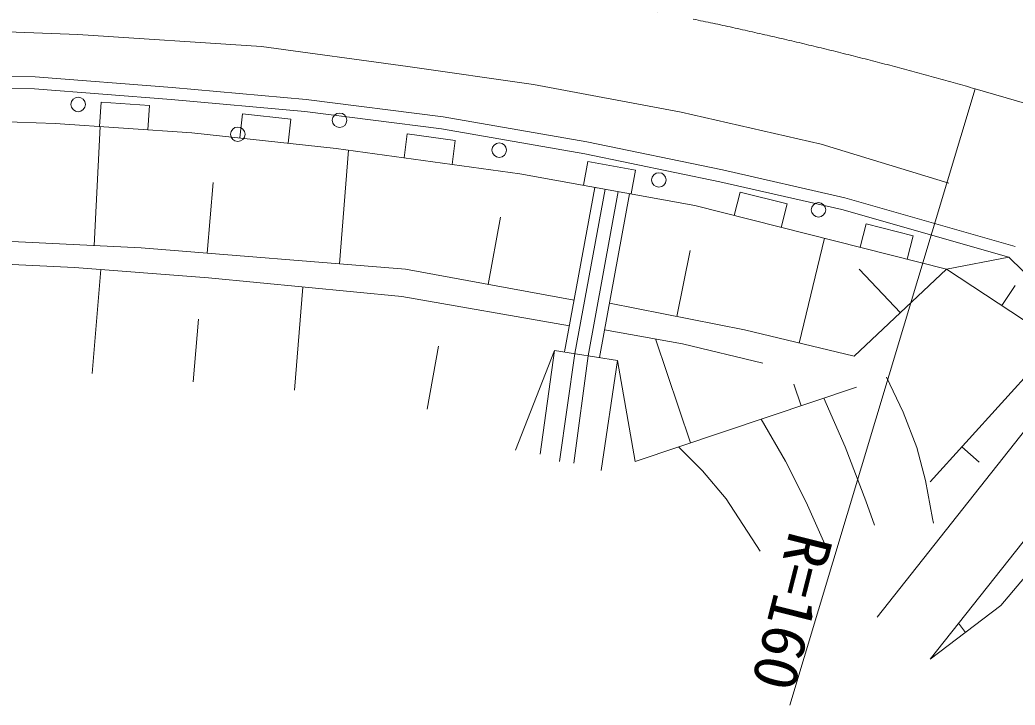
# Model space of a CAD drawing. Units: millimetres, scale not verified. Extents: x 40000 to 680000, y 20000 to 380000.
# Drawn here: x 183026 to 224130, y 267972 to 296296 of the extents above; entities that cross this region are included whole.
import ezdxf
from ezdxf.enums import TextEntityAlignment as Align

# ---------------------------------------------------------------- set-up
doc = ezdxf.new("R2010")
doc.units = ezdxf.units.MM
doc.header["$LTSCALE"] = 1000
doc.linetypes.add('CHAIN', pattern=[18.5, 12, -1.5, 3.5, -1.5])
for name, color, linetype, lineweight in [('M-BGD', 7, 'Continuous', 13), ('M-BMK', 2, 'CHAIN', 13), ('M-STR-HTXT', 7, 'Continuous', 13), ('M-STR-STRC', 7, 'Continuous', 13)]:
    doc.layers.add(name, color=color, linetype=linetype, lineweight=lineweight)
doc.styles.add('ＭＳ ゴシック', font='')
doc.styles.get('ＭＳ ゴシック').set_extended_font_data('MS Gothic')

msp = doc.modelspace()

# ---------------------------------------------------------------- linework, layer by layer
at = {"layer": 'M-BGD'}
for p, q in [((177223, 294050), (183655, 293940)), ((183655, 293940), (189315, 293501)), ((177225, 293550), (183631, 293441)), ((177225, 293550), (183631, 293441)), ((189315, 293501), (194854, 293007)), ((183631, 293441), (189271, 293003)), ((183631, 293441), (189271, 293003)), ((186377, 292891), (186309, 291893)), ((188372, 292755), (186377, 292891)), ((188304, 291758), (188372, 292755)), ((189271, 293003), (194800, 292510)), ((189271, 293003), (194800, 292510)), ((194854, 293007), (200514, 292293)), ((192226, 292409), (192116, 291415)), ((194214, 292190), (192226, 292409)), ((194800, 292510), (200440, 291798)), ((194800, 292510), (200440, 291798)), ((200514, 292293), (206447, 291249)), ((184487, 292017), (177807, 292236)), ((190126, 291634), (184487, 292017)), ((186096, 286966), (186339, 291891)), ((194104, 291196), (194214, 292190)), ((196094, 290977), (190126, 291634)), ((199027, 291583), (198891, 290593)), ((201009, 291311), (199027, 291583)), ((200440, 291798), (206353, 290758)), ((200440, 291798), (206353, 290758)), ((200873, 290321), (201009, 291311)), ((206447, 291249), (212044, 290097)), ((203670, 289937), (196094, 290977)), ((196220, 286213), (196597, 290908)), ((206353, 290758), (211938, 289608)), ((206353, 290758), (211938, 289608)), ((206479, 290442), (206300, 289458)), ((208446, 290085), (206479, 290442)), ((210897, 288623), (203670, 289937)), ((208268, 289101), (208446, 290085)), ((212044, 290097), (217099, 288943)), ((190766, 286651), (191001, 289573)), ((211938, 289608), (216975, 288458)), ((211938, 289608), (216975, 288458)), ((206769, 289373), (205525, 282570)), ((207192, 289296), (205949, 282501)), ((207736, 289197), (206495, 282412)), ((206841, 289360), (206769, 289373)), ((208199, 289113), (206959, 282336)), ((212773, 289180), (212528, 288210)), ((214712, 288690), (212773, 289180)), ((221300, 285994), (210897, 288623)), ((214467, 287721), (214712, 288690)), ((217099, 288943), (224132, 286933)), ((202369, 285365), (202880, 288145)), ((216975, 288458), (223873, 286487)), ((216975, 288458), (223873, 286487)), ((217975, 287866), (217730, 286896)), ((219914, 287376), (217975, 287866)), ((219669, 286407), (219914, 287376)), ((188039, 286871), (180265, 287254)), ((215217, 282935), (216255, 287269)), ((198947, 285994), (188039, 286871)), ((210160, 284036), (210705, 286762)), ((179042, 286342), (185284, 286068)), ((223873, 286487), (221300, 285994)), ((223873, 286487), (227374, 283064)), ((185284, 286068), (190814, 285630)), ((186005, 281679), (186362, 285982)), ((205917, 284712), (198947, 285994)), ((221300, 285994), (217486, 282391)), ((219393, 284193), (217693, 285992)), ((225852, 282983), (221300, 285994)), ((190814, 285630), (198807, 284863)), ((223576, 284489), (224128, 285323)), ((194363, 280985), (194718, 285255)), ((198807, 284863), (205723, 283656)), ((212948, 283478), (207372, 284593)), ((190184, 281332), (190399, 283923)), ((207168, 283481), (210396, 282911)), ((217486, 282391), (212948, 283478)), ((199848, 280209), (200309, 282812)), ((210721, 278810), (209277, 283109)), ((210396, 282911), (213704, 282108)), ((220627, 277208), (225852, 282983)), ((205110, 282637), (203494, 278515)), ((204511, 278350), (205110, 282637)), ((205110, 282637), (207712, 282214)), ((205949, 282501), (205314, 278042)), ((206495, 282412), (205905, 277971)), ((218429, 271602), (227227, 282749)), ((207039, 277664), (207712, 282214)), ((207712, 282214), (208434, 278042)), ((215294, 280347), (214995, 281235)), ((217580, 281115), (208434, 278042)), ((220627, 269867), (229425, 281014)), ((229537, 279243), (223542, 272093)), ((221933, 278652), (222645, 278008)), ((223542, 272093), (220627, 269867)), ((222084, 270980), (221799, 271353))]:
    msp.add_line(p, q, dxfattribs=at)
for points in [[(218815, 281531), (219507, 280082), (220075, 278614), (220427, 277263), (220725, 275685), (220757, 275497)], [(216225, 280660), (217105, 278643), (217961, 276417), (218319, 275414)], [(213648, 279794), (214642, 278058), (215497, 276362), (216376, 274381)], [(210229, 278645), (211219, 277651), (212199, 276505), (213607, 274340)]]:
    msp.add_lwpolyline(points, dxfattribs=at)
for centre in [(185432, 292801), (196229, 292146), (192026, 291567), (202822, 290912), (209416, 289679), (216010, 288445)]:
    msp.add_circle(centre, 300, dxfattribs=at)
at = {"layer": 'M-BMK'}
msp.add_line((222475, 293451), (264979, 280909), dxfattribs=at)
msp.add_arc((178285, 139674), 160000, 73.96735, 93.06842, dxfattribs=at)
at = {"layer": 'M-STR-HTXT'}
msp.add_line((214820, 267972), (222475, 293451), dxfattribs=at)
at = {"layer": 'M-STR-STRC'}
for p, q in [((180415, 295878), (185416, 295695)), ((185416, 295695), (192999, 295190)), ((192999, 295190), (199055, 294364)), ((199055, 294364), (204239, 293630)), ((204239, 293630), (210342, 292483)), ((210342, 292483), (216124, 291153)), ((216124, 291153), (221400, 289547))]:
    msp.add_line(p, q, dxfattribs=at)

# ---------------------------------------------------------------- texts
at = {"layer": 'M-STR-HTXT', "style": 'ＭＳ ゴシック', "width": 1.05}
msp.add_text('R=160', height=1833, rotation=255.84, dxfattribs=at).set_placement((214301, 275367), align=Align.BOTTOM_LEFT)

doc.saveas('drawing.dxf')
